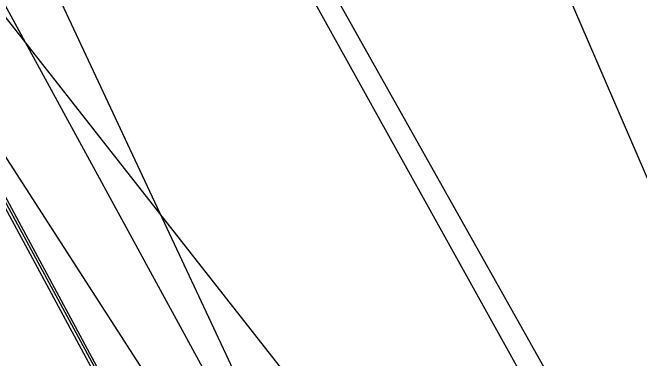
# Model space of a CAD drawing. Extents: x 0 to 334, y -361 to 120.
# Drawn here: x 142.8 to 156.61, y -20.66 to -13.02 of the extents above; entities that cross this region are included whole.
import ezdxf

# ---------------------------------------------------------------- set-up
doc = ezdxf.new("R2010")
doc.units = 0

msp = doc.modelspace()

# ---------------------------------------------------------------- linework, layer by layer
at = {"layer": 'Layer 1'}
for p, q in [((301.09, -309.873), (89.04, 81.8172)), ((89.04, 81.6672), (301.09, -310.023)), ((89.24, 81.7422), (300.89, -309.948)), ((96.89, 81.7422), (317.14, -314.473)), ((96.89, 81.7422), (317.14, -310.473)), ((101.579, 77.4792), (246.92, -232.794)), ((100.509, 64.4492), (154.965, -35.4949)), ((81.92, 64.1792), (166.845, -43.9449)), ((100.65, 48.8522), (200.47, -105.785)), ((131.8, 41.4079), (190.42, -95.0149))]:
    msp.add_line(p, q, dxfattribs=at)

doc.saveas('drawing.dxf')
